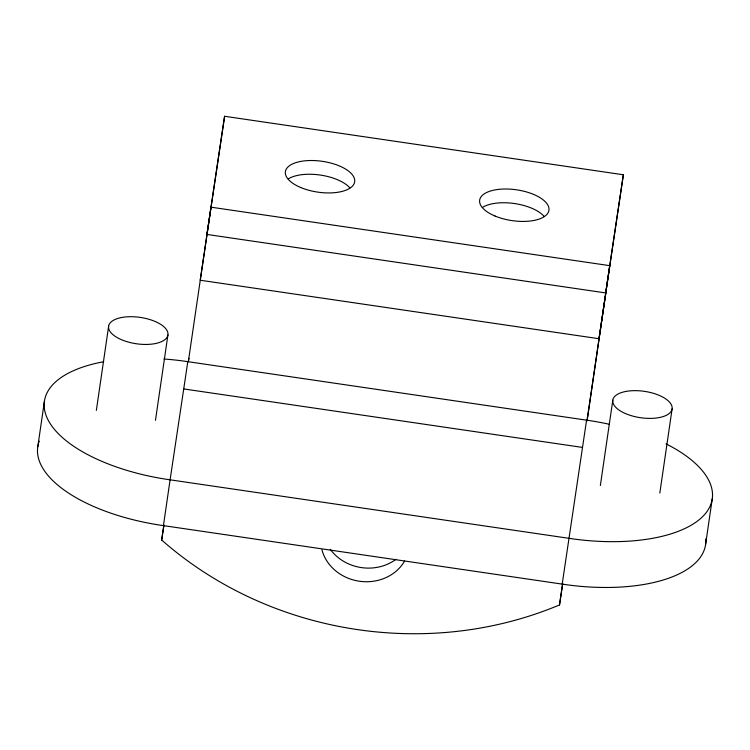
<?xml version="1.0" encoding="UTF-8"?>
<svg xmlns="http://www.w3.org/2000/svg" width="750" height="750" viewBox="0 0 750 750"><rect width="100%" height="100%" fill="white"/><g stroke="black" fill="none" stroke-linecap="round" stroke-linejoin="round"><path stroke-width="1.12" d="M37.772 446.812L44.456 401.016M96.347 410.428L108.628 326.231M155.475 420.281L167.925 334.931A29.972 13.322 8.3 0 0 125.166 316.988A29.972 13.322 8.3 0 0 121.744 339.816A29.972 13.322 8.3 0 0 167.925 334.931M705.778 538.931A134.353 59.737 8.3 0 1 562.191 584.109L163.425 525.619L170.1 479.822L187.809 361.669L586.575 420.159A134.353 59.737 8.3 0 1 609.122 424.228M562.753 583.341L559.509 604.931A351.366 314.719 8.5 0 1 161.681 540.028L163.875 525.028M188.381 361.303L210.975 207.169L609.741 265.659L587.1 420.844M204.291 252.966L200.203 280.228L598.969 338.719L623.362 174.769L224.597 116.278L204.459 251.841M562.191 584.109L586.575 420.159M559.509 604.931L562.556 584.081M587.062 420.319L605.925 292.331M600.356 485.531L612.806 400.181M659.822 493.078L672.103 408.881A29.972 13.322 8.3 0 0 629.344 390.938A29.972 13.322 8.3 0 0 625.922 413.766A29.972 13.322 8.3 0 0 672.103 408.881M705.544 544.763L712.228 498.966M224.597 116.278L206.888 234.431L605.653 292.922L623.362 174.769M161.681 540.028L163.894 525.253M188.419 361.669L188.934 358.256M183.722 388.931L582.488 447.422M482.578 207.366A35.016 15.572 8.3 0 1 514.603 203.559A35.016 15.572 8.3 0 1 544.134 216.394M288.309 178.875A35.016 15.572 8.3 0 1 320.334 175.059A35.016 15.572 8.3 0 1 349.866 187.903M396.028 559.284A44.438 39.806 8.5 0 1 330.253 549.3M163.425 525.619A134.353 59.737 8.3 0 1 39.263 441.169M666.084 443.869A134.353 59.737 8.3 0 1 702.319 516.928A134.353 59.737 8.3 0 1 568.866 538.303L170.1 479.822A134.353 59.737 8.3 0 1 48.834 421.35A134.353 59.737 8.3 0 1 103.678 361.734M163.95 359.006A134.353 59.737 8.3 0 1 187.809 361.669M404.587 561.066A44.438 39.806 8.5 0 1 359.869 581.297A44.438 39.806 8.5 0 1 321.947 549.881M494.981 216.009A35.016 15.572 8.3 0 0 548.944 210.3A35.016 15.572 8.3 0 0 498.975 189.338A35.016 15.572 8.3 0 0 494.981 216.009M300.712 187.519A35.016 15.572 8.3 0 0 354.675 181.8A35.016 15.572 8.3 0 0 304.706 160.847A35.016 15.572 8.3 0 0 300.712 187.519"/></g></svg>
